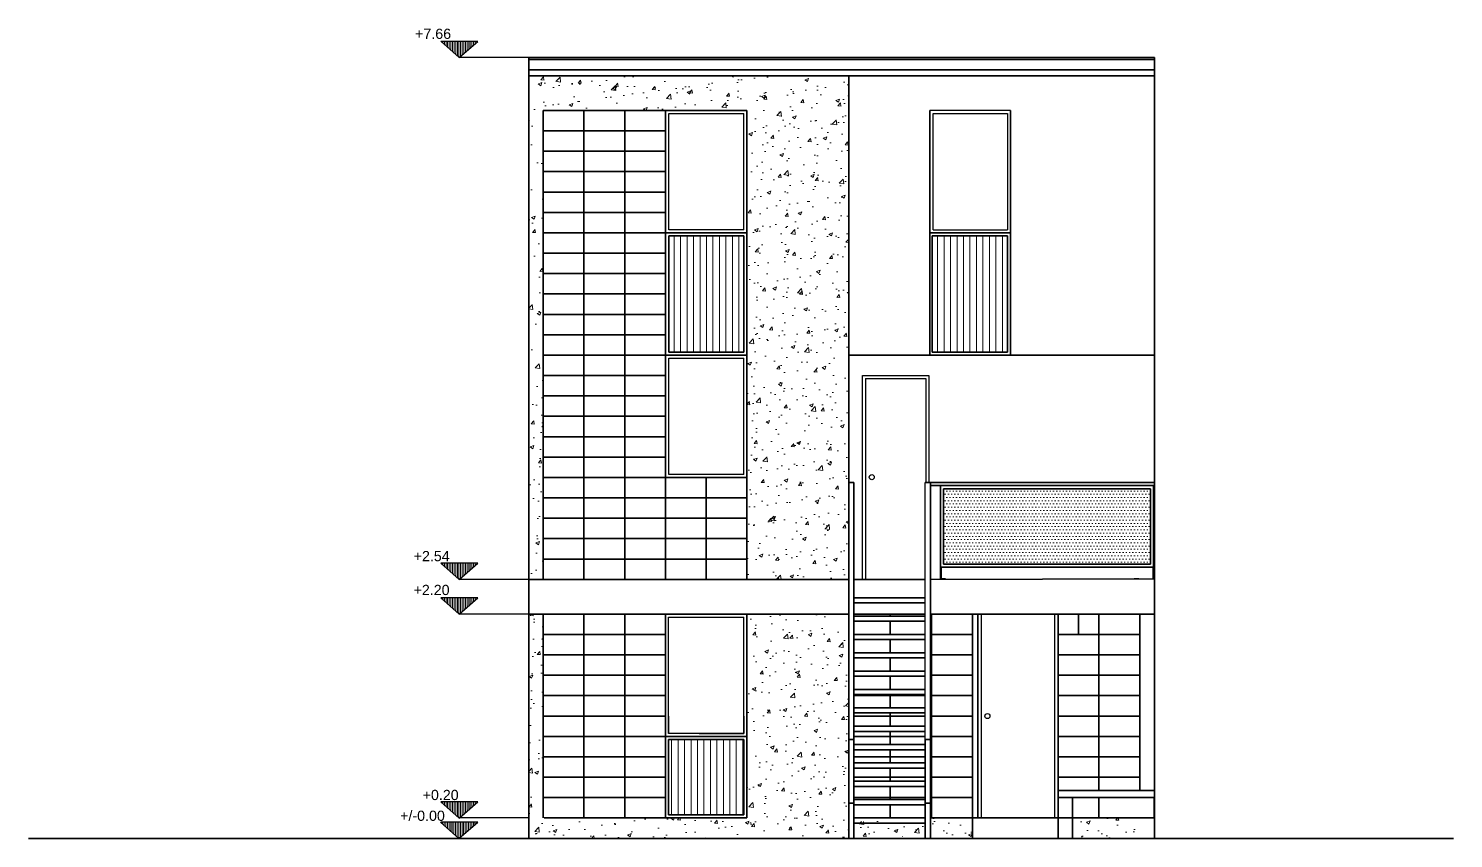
# Model space of a CAD drawing. Header units: metres. Extents: x -2569 to 4336, y -4195 to 694.
# Drawn here: x 785 to 2184, y -2848 to -2054 of the extents above; entities that cross this region are included whole.
import ezdxf

# ---------------------------------------------------------------- set-up
doc = ezdxf.new("R2010")
doc.units = ezdxf.units.M
doc.header["$LTSCALE"] = 5
doc.header["$MEASUREMENT"] = 0
for name, color, linetype, lineweight in [('A-ANNO-NOTE', 7, 'Continuous', 35), ('A-DOOR-FULL', 181, 'Continuous', 25), ('A-ELEV-MBE1', 7, 'Continuous', 35), ('A-ELEV-PATT', 255, 'Continuous', 18), ('A-GLAZ-FULL', 4, 'Continuous', 25), ('A-SECT-MCUT', 7, 'Continuous', 35)]:
    doc.layers.add(name, color=color, linetype=linetype, lineweight=lineweight)
doc.layers.add('quote', color=82, linetype='Continuous')
doc.styles.add('ARIAL', font='arial.ttf')
pattern_1 = [(50, (4617.65, 7830.093), (36.43693, -3.18782), [3.81, -41.91]), (355, (4617.65, 7830.093), (-7.04857, 38.21133), [3.048, -33.528]), (100.451, (4620.687, 7829.828), (29.3885, 35.02334), [3.238, -35.618]), (46.1842, (4617.65, 7840.253), (54.2158, -8.40847), [5.715, -62.865]), (96.6356, (4622.17, 7839.553), (47.48085, 49.4851), [4.857, -53.427]), (351.184, (4617.65, 7840.253), (47.48092, 49.48502), [4.572, -50.292]), (21, (4622.73, 7837.713), (30.322976, -20.4531), [3.81, -41.91]), (326, (4622.73, 7837.713), (12.3604, 36.83759), [3.048, -33.528]), (71.4514, (4625.258, 7836.01), (42.6833, 16.38457), [3.238, -35.618]), (37.5, (4617.651, 7830.093), (0.61772, 16.911008), [0, -33.1216, 0, -34.036, 0, -33.655]), (7.5, (4617.651, 7830.093), (13.363933, 20.036115), [0, -19.4056, 0, -32.3596, 0, -12.827]), (327.5, (4606.323, 7830.093), (27.118119, -1.145749), [0, -12.7, 0, -39.624, 0, -52.578]), (317.5, (4601.243, 7830.093), (29.625836, 5.0853), [0, -16.51, 0, -26.3144, 0, -37.338])]

msp = doc.modelspace()

# ---------------------------------------------------------------- hatches: boundary and pattern name
at = {"layer": 'A-ELEV-PATT'}
h = msp.add_hatch(dxfattribs=at)
h.set_pattern_fill('ANSI31', color=256, scale=0.5, angle=225, style=0)
h.set_pattern_definition([(270, (21656.1483, -15248.9204), (1.5875, -4e-15), [])])
h.paths.add_polyline_path([(1189.4, -2066.6), (1207.8, -2082.4), (1226.2, -2066.6)])
h = msp.add_hatch(dxfattribs=at)
h.set_pattern_fill('AR-CONC', color=256, scale=0.2, style=0)
h.set_pattern_definition(pattern_1)
h.paths.add_polyline_path([(1590.2, -2100.4), (1276.2, -2100.4), (1276.2, -2594.4), (1290.2, -2594.4), (1290.2, -2574.4), (1290.2, -2554.4), (1290.2, -2534.4), (1290.2, -2514.4), (1290.2, -2494.4), (1290.2, -2474.4), (1290.2, -2454.4), (1290.2, -2434.4), (1290.2, -2414.4), (1290.2, -2394.4), (1290.2, -2374.4), (1290.2, -2354.4), (1290.2, -2334.4), (1290.2, -2314.4), (1290.2, -2294.4), (1290.2, -2274.4), (1290.2, -2254.4), (1290.2, -2234.4), (1290.2, -2214.4), (1290.2, -2194.4), (1290.2, -2174.4), (1290.2, -2154.4), (1290.2, -2134.4), (1330.2, -2134.4), (1370.2, -2134.4), (1410.2, -2134.4), (1490.2, -2134.4), (1490.2, -2594.4), (1590.2, -2594.4), (1590.2, -2499.4)])
h = msp.add_hatch(dxfattribs=at)
h.set_pattern_fill('ANSI31', color=256, scale=2, angle=45, style=0)
h.set_pattern_definition([(90, (4593.7384, 10757.5484), (-6.35, 7e-16), [])])
h.paths.add_polyline_path([(1487.2, -2257.4), (1443.2, -2257.4), (1413.4, -2257.4), (1413.4, -2371.4), (1443.2, -2371.4), (1487.2, -2371.4)])
h = msp.add_hatch(dxfattribs=at)
h.set_pattern_fill('ANSI31', color=256, scale=2, angle=45, style=0)
h.set_pattern_definition([(90, (4852.3384, 10757.5484), (-6.35, 7e-16), [])])
h.paths.add_polyline_path([(1745.8, -2257.4), (1701.8, -2257.4), (1672, -2257.4), (1672, -2371.4), (1701.8, -2371.4), (1745.8, -2371.4)])
h = msp.add_hatch(dxfattribs=at)
h.set_pattern_fill('DOTS', color=256, scale=2, style=0)
h.set_pattern_definition([(0, (5737.643, 7830.0935), (1.5875, 3.175), [0, -3.175])])
h.paths.add_polyline_path([(1683.2, -2505.4), (1683.2, -2579.4), (1886.2, -2579.4), (1886.2, -2505.4)])
h = msp.add_hatch(dxfattribs=at)
h.set_pattern_fill('ANSI31', color=256, scale=0.5, angle=225, style=0)
h.set_pattern_definition([(270, (21656.1483, -15760.9875), (1.5875, -4e-15), [])])
h.paths.add_polyline_path([(1189.4, -2578.6), (1207.8, -2594.5), (1226.2, -2578.6)])
h = msp.add_hatch(dxfattribs=at)
h.set_pattern_fill('ANSI31', color=256, scale=0.5, angle=225, style=0)
h.set_pattern_definition([(270, (21656.1483, -15795.0016), (1.5875, -4e-15), [])])
h.paths.add_polyline_path([(1189.4, -2612.6), (1207.8, -2628.5), (1226.2, -2612.6)])
h = msp.add_hatch(dxfattribs=at)
h.set_pattern_fill('AR-CONC', color=256, scale=0.2, style=0)
h.set_pattern_definition(pattern_1)
h.paths.add_polyline_path([(1490.2, -2748.4), (1490.2, -2828.4), (1291.2, -2828.4), (1290.2, -2828.4), (1290.2, -2808.4), (1290.2, -2788.4), (1290.2, -2768.4), (1290.2, -2748.4), (1290.2, -2728.4), (1290.2, -2708.4), (1290.2, -2688.4), (1290.2, -2668.4), (1290.2, -2648.4), (1290.2, -2628.4), (1276.2, -2628.4), (1276.2, -2817.4), (1276.2, -2848.4), (1276.2, -2848.4), (1590.2, -2848.4), (1590.2, -2628.4), (1490.2, -2628.4)])
h = msp.add_hatch(dxfattribs=at)
h.set_pattern_fill('ANSI31', color=256, scale=2, angle=45, style=0)
h.set_pattern_definition([(90, (4616.651, 7830.0935), (-6.35, 7e-16), [])])
h.paths.add_polyline_path([(1487.2, -2751.4), (1413.2, -2751.4), (1413.2, -2825.4), (1487.2, -2825.4)])
h = msp.add_hatch(dxfattribs=at)
h.set_pattern_fill('ANSI31', color=256, scale=0.5, angle=225, style=0)
h.set_pattern_definition([(270, (21656.1483, -15994.9965), (1.5875, -4e-15), [])])
h.paths.add_polyline_path([(1189.4, -2812.6), (1207.8, -2828.5), (1226.2, -2812.6)])
h = msp.add_hatch(dxfattribs=at)
h.set_pattern_fill('ANSI31', color=256, scale=0.5, angle=225, style=0)
h.set_pattern_definition([(270, (21655.9734, -16014.9965), (1.5875, -4e-15), [])])
h.paths.add_polyline_path([(1189.2, -2832.6), (1207.6, -2848.5), (1226, -2832.6)])
h = msp.add_hatch(dxfattribs=at)
h.set_pattern_fill('AR-CONC', color=256, scale=0.2, style=0)
h.set_pattern_definition(pattern_1)
h.paths.add_polyline_path([(1665.2, -2831.9), (1595.2, -2831.9), (1595.2, -2846.9), (1665.2, -2846.9)])
h.paths.add_polyline_path([(1711.7, -2828.4), (1671.2, -2828.4), (1670.2, -2828.4), (1670.2, -2848.4), (1711.7, -2848.4)])
h.paths.add_polyline_path([(1876.2, -2828.4), (1809.7, -2828.4), (1809.7, -2848.4), (1876.2, -2848.4)])

# ---------------------------------------------------------------- linework, layer by layer
at = {"layer": 'A-ANNO-NOTE'}
for p, q in [((1669.8, -2134.4), (1669.8, -2254.4)), ((1748.8, -2254.4), (1748.8, -2134.4)), ((1669.8, -2254.4), (1748.8, -2254.4)), ((1669.8, -2254.4), (1669.8, -2374.4)), ((1672, -2257.4), (1745.8, -2257.4)), ((1748.8, -2254.4), (1748.8, -2374.4)), ((1590.2, -2374.4), (1890.2, -2374.4)), ((1890.2, -2628.4), (1890.2, -2593.9)), ((1890.2, -2828.4), (1890.2, -2848.4))]:
    msp.add_line(p, q, dxfattribs=at)
at = {"layer": 'A-DOOR-FULL'}
for p, q in [((1603.7, -2594.4), (1603.7, -2394.4)), ((1603.7, -2394.4), (1668.7, -2394.4)), ((1606.7, -2397.4), (1665.7, -2397.4)), ((1606.7, -2397.4), (1606.7, -2594.4)), ((1665.7, -2397.4), (1665.7, -2499.4)), ((1668.7, -2394.4), (1668.7, -2499.4)), ((1665.2, -2751.3), (1665.2, -2499.4)), ((1720.2, -2628.4), (1720.2, -2828.4)), ((1792.2, -2828.4), (1792.2, -2628.4))]:
    msp.add_line(p, q, dxfattribs=at)
msp.add_lwpolyline([(1716.7, -2628.4), (1795.7, -2628.4), (1795.7, -2828.4), (1716.7, -2828.4)], close=True, dxfattribs=at)
msp.add_circle((1612.7, -2494.1), 2.5, dxfattribs=at)
at = {"layer": 'A-DOOR-FULL', "ltscale": 0.8}
msp.add_circle((1726.2, -2728.4), 2.5, dxfattribs=at)
at = {"layer": 'A-ELEV-MBE1'}
for p, q in [((1276.2, -2082.4), (1590.2, -2082.4)), ((1276.2, -2100.4), (1276.2, -2082.4)), ((1590.2, -2082.4), (1890.2, -2082.4)), ((1890.2, -2100.4), (1890.2, -2082.4)), ((1276.2, -2084.4), (1590.2, -2084.4)), ((1276.2, -2094.4), (1590.2, -2094.4)), ((1590.2, -2084.4), (1890.2, -2084.4)), ((1590.2, -2094.4), (1890.2, -2094.4)), ((1290.2, -2134.4), (1290.2, -2594.4)), ((1290.2, -2134.4), (1490.2, -2134.4)), ((1410.4, -2249.4), (1410.4, -2134.4)), ((1410.4, -2134.4), (1440.2, -2134.4)), ((1490.2, -2249.4), (1490.2, -2134.4)), ((1490.2, -2134.4), (1490.2, -2594.4)), ((1410.4, -2379.4), (1410.4, -2249.4)), ((1490.2, -2379.4), (1490.2, -2249.4)), ((1440.2, -2254.4), (1410.4, -2254.4)), ((1410.4, -2254.4), (1440.2, -2254.4)), ((1413.4, -2371.4), (1413.4, -2257.4)), ((1413.4, -2257.4), (1443.2, -2257.4)), ((1490.2, -2254.4), (1440.2, -2254.4)), ((1440.2, -2254.4), (1490.2, -2254.4)), ((1487.2, -2257.4), (1443.2, -2257.4)), ((1487.2, -2371.4), (1487.2, -2257.4)), ((1672, -2371.4), (1672, -2257.4)), ((1745.8, -2371.4), (1745.8, -2257.4)), ((1410.4, -2374.4), (1440.2, -2374.4)), ((1440.2, -2374.4), (1410.4, -2374.4)), ((1443.2, -2371.4), (1413.4, -2371.4)), ((1440.2, -2374.4), (1490.2, -2374.4)), ((1490.2, -2374.4), (1440.2, -2374.4)), ((1443.2, -2371.4), (1487.2, -2371.4)), ((1745.8, -2371.4), (1672, -2371.4)), ((1410.4, -2494.4), (1410.4, -2379.4)), ((1490.2, -2494.4), (1490.2, -2379.4)), ((1440.2, -2494.4), (1410.4, -2494.4)), ((1440.2, -2494.4), (1490.2, -2494.4)), ((1590.2, -2751.3), (1590.2, -2499.4)), ((1595.2, -2499.4), (1590.2, -2499.4)), ((1595.2, -2751.3), (1595.2, -2499.4)), ((1670.2, -2499.4), (1665.2, -2499.4)), ((1665.2, -2499.4), (1889.2, -2499.4)), ((1670.2, -2751.3), (1670.2, -2499.4)), ((1670.2, -2502.4), (1889.2, -2502.4)), ((1680.2, -2582.4), (1680.2, -2502.4)), ((1889.2, -2582.4), (1889.2, -2502.4)), ((1890.2, -2582.4), (1890.2, -2502.4)), ((1890.2, -2582.4), (1890.2, -2502.4)), ((1683.2, -2579.4), (1683.2, -2505.4)), ((1683.2, -2505.4), (1886.2, -2505.4)), ((1886.2, -2579.4), (1886.2, -2505.4)), ((1680.2, -2582.4), (1889.2, -2582.4)), ((1680.2, -2582.4), (1680.2, -2594.4)), ((1680.7, -2582.4), (1680.7, -2593.9)), ((1683.2, -2579.4), (1886.2, -2579.4)), ((1888.7, -2582.4), (1888.7, -2593.9)), ((1889.2, -2582.4), (1889.2, -2593.9)), ((1889.2, -2582.4), (1889.2, -2593.9)), ((1291.2, -2594.4), (1276.2, -2594.4)), ((1595.2, -2594.4), (1665.2, -2594.4)), ((1670.2, -2594.4), (1890.2, -2593.9)), ((1680.7, -2593.9), (1685.2, -2593.9)), ((1685.2, -2593.9), (1685.2, -2594.4)), ((1874.7, -2593.9), (1870.2, -2593.9)), ((1595.2, -2612.4), (1665.2, -2612.4)), ((1291.2, -2628.4), (1276.2, -2628.4)), ((1290.2, -2628.4), (1290.2, -2828.4)), ((1291.2, -2628.4), (1590.2, -2628.4)), ((1410.2, -2748.4), (1410.2, -2628.4)), ((1410.2, -2628.4), (1490.2, -2628.4)), ((1490.2, -2748.4), (1490.2, -2628.4)), ((1595.2, -2617.4), (1665.2, -2617.4)), ((1595.2, -2628.4), (1630.7, -2628.4)), ((1665.2, -2628.4), (1595.2, -2628.4)), ((1630.7, -2628.4), (1665.2, -2628.4)), ((1630.7, -2630.4), (1630.7, -2628.4)), ((1670.2, -2628.4), (1876, -2628.4)), ((1670.2, -2628.4), (1671.2, -2628.4)), ((1671.2, -2628.4), (1671.2, -2648.4)), ((1711.7, -2828.4), (1711.7, -2628.4)), ((1716.7, -2628.4), (1716.7, -2828.4)), ((1876, -2628.4), (1890.2, -2628.4)), ((1890.2, -2628.4), (1890.2, -2848.4)), ((1595.2, -2630.4), (1665.2, -2630.4)), ((1595.2, -2635.4), (1665.2, -2635.4)), ((1630.7, -2635.4), (1630.7, -2648.4)), ((1630.7, -2648.4), (1630.7, -2636.9)), ((1630.7, -2648.4), (1595.2, -2648.4)), ((1595.2, -2648.4), (1630.7, -2648.4)), ((1595.2, -2648.4), (1665.2, -2648.4)), ((1595.2, -2653.4), (1665.2, -2653.4)), ((1630.7, -2648.4), (1665.2, -2648.4)), ((1665.2, -2648.4), (1630.7, -2648.4)), ((1630.7, -2666.4), (1630.7, -2653.4)), ((1630.7, -2653.4), (1630.7, -2666.4)), ((1671.2, -2648.4), (1670.2, -2648.4)), ((1670.2, -2648.4), (1671.2, -2648.4)), ((1671.2, -2648.4), (1671.2, -2668.4)), ((1595.2, -2666.4), (1665.2, -2666.4)), ((1671.2, -2668.4), (1670.2, -2668.4)), ((1670.2, -2668.4), (1671.2, -2668.4)), ((1671.2, -2668.4), (1671.2, -2688.4)), ((1595.2, -2671.4), (1665.2, -2671.4)), ((1595.2, -2684.4), (1665.2, -2684.4)), ((1630.7, -2684.4), (1630.7, -2671.4)), ((1630.7, -2671.4), (1630.7, -2684.4)), ((1595.2, -2689.4), (1665.2, -2689.4)), ((1630.7, -2702.4), (1630.7, -2689.4)), ((1630.7, -2689.4), (1630.7, -2702.4)), ((1671.2, -2688.4), (1670.2, -2688.4)), ((1670.2, -2688.4), (1671.2, -2688.4)), ((1671.2, -2688.4), (1671.2, -2708.4)), ((1490.2, -2700.1), (1490.2, -2743.4)), ((1595.2, -2702.4), (1665.2, -2702.4)), ((1595.2, -2707.4), (1665.2, -2707.4)), ((1630.7, -2708.4), (1595.2, -2708.4)), ((1595.2, -2708.4), (1630.7, -2708.4)), ((1630.7, -2720.4), (1630.7, -2707.4)), ((1630.7, -2707.4), (1630.7, -2720.4)), ((1630.7, -2708.4), (1665.2, -2708.4)), ((1665.2, -2708.4), (1630.7, -2708.4)), ((1671.2, -2708.4), (1670.2, -2708.4)), ((1670.2, -2708.4), (1671.2, -2708.4)), ((1671.2, -2708.4), (1671.2, -2728.4)), ((1595.2, -2720.4), (1665.2, -2720.4)), ((1595.2, -2725.4), (1665.2, -2725.4)), ((1630.7, -2738.4), (1630.7, -2725.4)), ((1413.2, -2728.4), (1413.2, -2745.4)), ((1487.2, -2728.4), (1487.2, -2745.4)), ((1490.2, -2728.4), (1490.2, -2828.4)), ((1630.7, -2728.4), (1595.2, -2728.4)), ((1595.2, -2728.4), (1630.7, -2728.4)), ((1595.2, -2738.4), (1665.2, -2738.4)), ((1630.7, -2728.4), (1630.7, -2729.9)), ((1630.7, -2728.4), (1665.2, -2728.4)), ((1665.2, -2728.4), (1630.7, -2728.4)), ((1671.2, -2728.4), (1670.2, -2728.4)), ((1670.2, -2728.4), (1671.2, -2728.4)), ((1671.2, -2728.4), (1671.2, -2748.4)), ((1410.2, -2748.4), (1490.2, -2748.4)), ((1413.2, -2751.4), (1487.2, -2751.4)), ((1413.2, -2751.4), (1413.2, -2825.4)), ((1443.2, -2745.4), (1487.2, -2745.4)), ((1487.2, -2751.4), (1487.2, -2825.4)), ((1590.2, -2751.3), (1595.2, -2751.3)), ((1590.2, -2751.3), (1590.2, -2813.9)), ((1595.2, -2743.4), (1665.2, -2743.4)), ((1630.7, -2748.4), (1595.2, -2748.4)), ((1595.2, -2748.4), (1630.7, -2748.4)), ((1595.2, -2751.3), (1595.2, -2813.9)), ((1630.7, -2756.4), (1630.7, -2743.4)), ((1630.7, -2743.4), (1630.7, -2756.4)), ((1630.7, -2748.4), (1665.2, -2748.4)), ((1665.2, -2748.4), (1630.7, -2748.4)), ((1665.2, -2751.3), (1665.2, -2813.9)), ((1665.2, -2751.3), (1670.2, -2751.3)), ((1671.2, -2748.4), (1670.2, -2748.4)), ((1670.2, -2748.4), (1671.2, -2748.4)), ((1670.2, -2751.3), (1670.2, -2813.9)), ((1671.2, -2748.4), (1671.2, -2768.4)), ((1595.2, -2756.4), (1665.2, -2756.4)), ((1595.2, -2761.4), (1665.2, -2761.4)), ((1630.7, -2768.4), (1595.2, -2768.4)), ((1595.2, -2768.4), (1630.7, -2768.4)), ((1630.7, -2761.4), (1630.7, -2774.4)), ((1630.7, -2768.4), (1665.2, -2768.4)), ((1665.2, -2768.4), (1630.7, -2768.4)), ((1671.2, -2768.4), (1670.2, -2768.4)), ((1670.2, -2768.4), (1671.2, -2768.4)), ((1671.2, -2768.4), (1671.2, -2788.4)), ((1595.2, -2774.4), (1665.2, -2774.4)), ((1595.2, -2779.4), (1665.2, -2779.4)), ((1630.7, -2792.4), (1630.7, -2779.4)), ((1595.2, -2788.4), (1665.2, -2788.4)), ((1630.7, -2788.4), (1595.2, -2788.4)), ((1595.2, -2788.4), (1630.7, -2788.4)), ((1595.2, -2792.4), (1665.2, -2792.4)), ((1630.7, -2788.4), (1665.2, -2788.4)), ((1665.2, -2788.4), (1630.7, -2788.4)), ((1671.2, -2788.4), (1670.2, -2788.4)), ((1670.2, -2788.4), (1671.2, -2788.4)), ((1671.2, -2788.4), (1671.2, -2808.4)), ((1835.7, -2788.4), (1795.7, -2788.4)), ((1795.7, -2788.4), (1795.7, -2808.4)), ((1875.7, -2788.4), (1835.7, -2788.4)), ((1835.7, -2788.4), (1835.7, -2801.4)), ((1835.7, -2801.4), (1835.7, -2788.4)), ((1875.7, -2801.4), (1875.7, -2788.4)), ((1595.2, -2797.4), (1665.2, -2797.4)), ((1595.2, -2808.4), (1630.7, -2808.4)), ((1595.2, -2810.4), (1665.2, -2810.4)), ((1630.7, -2797.4), (1630.7, -2810.4)), ((1630.7, -2810.4), (1630.7, -2797.4)), ((1665.2, -2808.4), (1630.7, -2808.4)), ((1671.2, -2808.4), (1670.2, -2808.4)), ((1670.2, -2808.4), (1671.2, -2808.4)), ((1671.2, -2808.4), (1671.2, -2828.4)), ((1795.7, -2801.4), (1795.7, -2808.4)), ((1890.2, -2801.4), (1795.7, -2801.4)), ((1795.7, -2808.4), (1890.2, -2808.4)), ((1795.7, -2808.4), (1795.7, -2828.4)), ((1835.7, -2808.4), (1835.7, -2828.4)), ((1835.7, -2828.4), (1835.7, -2808.4)), ((1889.7, -2828.4), (1889.7, -2808.4)), ((1590.2, -2813.9), (1590.2, -2848.4)), ((1590.2, -2813.9), (1595.2, -2813.9)), ((1595.2, -2813.9), (1595.2, -2848.4)), ((1595.2, -2815.4), (1665.2, -2815.4)), ((1630.7, -2815.4), (1630.7, -2827.4)), ((1630.7, -2828.4), (1630.7, -2815.4)), ((1665.2, -2813.9), (1665.2, -2848.4)), ((1665.2, -2813.9), (1670.2, -2813.9)), ((1670.2, -2813.9), (1670.2, -2848.4)), ((1490.2, -2828.4), (1291.2, -2828.4)), ((1413.2, -2825.4), (1487.2, -2825.4)), ((1595.2, -2828.4), (1665.2, -2828.4)), ((1595.2, -2828.4), (1665.2, -2828.4)), ((1595.2, -2833.4), (1665.2, -2833.4)), ((1671.2, -2828.4), (1670.2, -2828.4)), ((1711.7, -2828.4), (1711.7, -2848.4)), ((1711.7, -2828.4), (1711.7, -2848.4)), ((1276.2, -2848.4), (2183.6, -2848.4))]:
    msp.add_line(p, q, dxfattribs=at)
for points in [[(1330.2, -2154.4), (1370.2, -2154.4), (1370.2, -2134.4), (1330.2, -2134.4)], [(1370.2, -2154.4), (1410.2, -2154.4), (1410.2, -2134.4), (1370.2, -2134.4)], [(1290.2, -2174.4), (1330.2, -2174.4), (1330.2, -2154.4), (1290.2, -2154.4)], [(1330.2, -2174.4), (1370.2, -2174.4), (1370.2, -2154.4), (1330.2, -2154.4)], [(1370.2, -2174.4), (1410.2, -2174.4), (1410.2, -2154.4), (1370.2, -2154.4)], [(1290.2, -2194.4), (1330.2, -2194.4), (1330.2, -2174.4), (1290.2, -2174.4)], [(1330.2, -2194.4), (1370.2, -2194.4), (1370.2, -2174.4), (1330.2, -2174.4)], [(1370.2, -2194.4), (1410.2, -2194.4), (1410.2, -2174.4), (1370.2, -2174.4)], [(1290.2, -2214.4), (1330.2, -2214.4), (1330.2, -2194.4), (1290.2, -2194.4)], [(1330.2, -2214.4), (1370.2, -2214.4), (1370.2, -2194.4), (1330.2, -2194.4)], [(1370.2, -2214.4), (1410.2, -2214.4), (1410.2, -2194.4), (1370.2, -2194.4)], [(1290.2, -2234.4), (1330.2, -2234.4), (1330.2, -2214.4), (1290.2, -2214.4)], [(1330.2, -2234.4), (1370.2, -2234.4), (1370.2, -2214.4), (1330.2, -2214.4)], [(1370.2, -2234.4), (1410.2, -2234.4), (1410.2, -2214.4), (1370.2, -2214.4)], [(1290.2, -2254.4), (1330.2, -2254.4), (1330.2, -2234.4), (1290.2, -2234.4)], [(1330.2, -2254.4), (1370.2, -2254.4), (1370.2, -2234.4), (1330.2, -2234.4)], [(1370.2, -2254.4), (1410.2, -2254.4), (1410.2, -2234.4), (1370.2, -2234.4)], [(1290.2, -2274.4), (1330.2, -2274.4), (1330.2, -2254.4), (1290.2, -2254.4)], [(1330.2, -2274.4), (1370.2, -2274.4), (1370.2, -2254.4), (1330.2, -2254.4)], [(1370.2, -2274.4), (1410.2, -2274.4), (1410.2, -2254.4), (1370.2, -2254.4)], [(1290.2, -2294.4), (1330.2, -2294.4), (1330.2, -2274.4), (1290.2, -2274.4)], [(1330.2, -2294.4), (1370.2, -2294.4), (1370.2, -2274.4), (1330.2, -2274.4)], [(1370.2, -2294.4), (1410.2, -2294.4), (1410.2, -2274.4), (1370.2, -2274.4)], [(1290.2, -2314.4), (1330.2, -2314.4), (1330.2, -2294.4), (1290.2, -2294.4)], [(1330.2, -2314.4), (1370.2, -2314.4), (1370.2, -2294.4), (1330.2, -2294.4)], [(1370.2, -2314.4), (1410.2, -2314.4), (1410.2, -2294.4), (1370.2, -2294.4)], [(1290.2, -2334.4), (1330.2, -2334.4), (1330.2, -2314.4), (1290.2, -2314.4)], [(1330.2, -2334.4), (1370.2, -2334.4), (1370.2, -2314.4), (1330.2, -2314.4)], [(1370.2, -2334.4), (1410.2, -2334.4), (1410.2, -2314.4), (1370.2, -2314.4)], [(1290.2, -2354.4), (1330.2, -2354.4), (1330.2, -2334.4), (1290.2, -2334.4)], [(1330.2, -2354.4), (1370.2, -2354.4), (1370.2, -2334.4), (1330.2, -2334.4)], [(1370.2, -2354.4), (1410.2, -2354.4), (1410.2, -2334.4), (1370.2, -2334.4)], [(1290.2, -2374.4), (1330.2, -2374.4), (1330.2, -2354.4), (1290.2, -2354.4)], [(1330.2, -2374.4), (1370.2, -2374.4), (1370.2, -2354.4), (1330.2, -2354.4)], [(1370.2, -2374.4), (1410.2, -2374.4), (1410.2, -2354.4), (1370.2, -2354.4)], [(1290.2, -2394.4), (1330.2, -2394.4), (1330.2, -2374.4), (1290.2, -2374.4)], [(1330.2, -2394.4), (1370.2, -2394.4), (1370.2, -2374.4), (1330.2, -2374.4)], [(1370.2, -2394.4), (1410.2, -2394.4), (1410.2, -2374.4), (1370.2, -2374.4)], [(1290.2, -2414.4), (1330.2, -2414.4), (1330.2, -2394.4), (1290.2, -2394.4)], [(1330.2, -2414.4), (1370.2, -2414.4), (1370.2, -2394.4), (1330.2, -2394.4)], [(1370.2, -2414.4), (1410.2, -2414.4), (1410.2, -2394.4), (1370.2, -2394.4)], [(1290.2, -2434.4), (1330.2, -2434.4), (1330.2, -2414.4), (1290.2, -2414.4)], [(1330.2, -2434.4), (1370.2, -2434.4), (1370.2, -2414.4), (1330.2, -2414.4)], [(1370.2, -2434.4), (1410.2, -2434.4), (1410.2, -2414.4), (1370.2, -2414.4)], [(1290.2, -2454.4), (1330.2, -2454.4), (1330.2, -2434.4), (1290.2, -2434.4)], [(1330.2, -2454.4), (1370.2, -2454.4), (1370.2, -2434.4), (1330.2, -2434.4)], [(1370.2, -2454.4), (1410.2, -2454.4), (1410.2, -2434.4), (1370.2, -2434.4)], [(1290.2, -2474.4), (1330.2, -2474.4), (1330.2, -2454.4), (1290.2, -2454.4)], [(1330.2, -2474.4), (1370.2, -2474.4), (1370.2, -2454.4), (1330.2, -2454.4)], [(1370.2, -2474.4), (1410.2, -2474.4), (1410.2, -2454.4), (1370.2, -2454.4)], [(1290.2, -2494.4), (1330.2, -2494.4), (1330.2, -2474.4), (1290.2, -2474.4)], [(1330.2, -2494.4), (1370.2, -2494.4), (1370.2, -2474.4), (1330.2, -2474.4)], [(1370.2, -2494.4), (1410.2, -2494.4), (1410.2, -2474.4), (1370.2, -2474.4)], [(1290.2, -2514.4), (1330.2, -2514.4), (1330.2, -2494.4), (1290.2, -2494.4)], [(1330.2, -2514.4), (1370.2, -2514.4), (1370.2, -2494.4), (1330.2, -2494.4)], [(1370.2, -2514.4), (1410.2, -2514.4), (1410.2, -2494.4), (1370.2, -2494.4)], [(1410.2, -2514.4), (1450.2, -2514.4), (1450.2, -2494.4), (1410.2, -2494.4)], [(1450.2, -2514.4), (1490.2, -2514.4), (1490.2, -2494.4), (1450.2, -2494.4)], [(1290.2, -2534.4), (1330.2, -2534.4), (1330.2, -2514.4), (1290.2, -2514.4)], [(1330.2, -2534.4), (1370.2, -2534.4), (1370.2, -2514.4), (1330.2, -2514.4)], [(1370.2, -2534.4), (1410.2, -2534.4), (1410.2, -2514.4), (1370.2, -2514.4)], [(1410.2, -2534.4), (1450.2, -2534.4), (1450.2, -2514.4), (1410.2, -2514.4)], [(1450.2, -2534.4), (1490.2, -2534.4), (1490.2, -2514.4), (1450.2, -2514.4)], [(1290.2, -2554.4), (1330.2, -2554.4), (1330.2, -2534.4), (1290.2, -2534.4)], [(1330.2, -2554.4), (1370.2, -2554.4), (1370.2, -2534.4), (1330.2, -2534.4)], [(1370.2, -2554.4), (1410.2, -2554.4), (1410.2, -2534.4), (1370.2, -2534.4)], [(1410.2, -2554.4), (1450.2, -2554.4), (1450.2, -2534.4), (1410.2, -2534.4)], [(1450.2, -2554.4), (1490.2, -2554.4), (1490.2, -2534.4), (1450.2, -2534.4)], [(1290.2, -2574.4), (1330.2, -2574.4), (1330.2, -2554.4), (1290.2, -2554.4)], [(1330.2, -2574.4), (1370.2, -2574.4), (1370.2, -2554.4), (1330.2, -2554.4)], [(1370.2, -2574.4), (1410.2, -2574.4), (1410.2, -2554.4), (1370.2, -2554.4)], [(1410.2, -2574.4), (1450.2, -2574.4), (1450.2, -2554.4), (1410.2, -2554.4)], [(1450.2, -2574.4), (1490.2, -2574.4), (1490.2, -2554.4), (1450.2, -2554.4)], [(1290.2, -2594.4), (1330.2, -2594.4), (1330.2, -2574.4), (1290.2, -2574.4)], [(1330.2, -2594.4), (1370.2, -2594.4), (1370.2, -2574.4), (1330.2, -2574.4)], [(1370.2, -2594.4), (1410.2, -2594.4), (1410.2, -2574.4), (1370.2, -2574.4)], [(1410.2, -2594.4), (1450.2, -2594.4), (1450.2, -2574.4), (1410.2, -2574.4)], [(1450.2, -2594.4), (1490.2, -2594.4), (1490.2, -2574.4), (1450.2, -2574.4)], [(1290.2, -2648.4), (1330.2, -2648.4), (1330.2, -2628.4), (1290.2, -2628.4)], [(1330.2, -2648.4), (1370.2, -2648.4), (1370.2, -2628.4), (1330.2, -2628.4)], [(1370.2, -2648.4), (1410.2, -2648.4), (1410.2, -2628.4), (1370.2, -2628.4)], [(1671.2, -2628.4), (1711.7, -2628.4), (1711.7, -2648.4), (1671.2, -2648.4)], [(1795.7, -2628.4), (1815.7, -2628.4), (1815.7, -2648.4), (1795.7, -2648.4)], [(1795.7, -2648.4), (1835.7, -2648.4), (1835.7, -2628.4), (1795.7, -2628.4)], [(1835.7, -2648.4), (1875.7, -2648.4), (1875.7, -2628.4), (1835.7, -2628.4)], [(1290.2, -2668.4), (1330.2, -2668.4), (1330.2, -2648.4), (1290.2, -2648.4)], [(1330.2, -2668.4), (1370.2, -2668.4), (1370.2, -2648.4), (1330.2, -2648.4)], [(1370.2, -2668.4), (1410.2, -2668.4), (1410.2, -2648.4), (1370.2, -2648.4)], [(1671.2, -2648.4), (1711.7, -2648.4), (1711.7, -2668.4), (1671.2, -2668.4)], [(1795.7, -2668.4), (1835.7, -2668.4), (1835.7, -2648.4), (1795.7, -2648.4)], [(1835.7, -2668.4), (1875.7, -2668.4), (1875.7, -2648.4), (1835.7, -2648.4)], [(1290.2, -2688.4), (1330.2, -2688.4), (1330.2, -2668.4), (1290.2, -2668.4)], [(1330.2, -2688.4), (1370.2, -2688.4), (1370.2, -2668.4), (1330.2, -2668.4)], [(1370.2, -2688.4), (1410.2, -2688.4), (1410.2, -2668.4), (1370.2, -2668.4)], [(1671.2, -2668.4), (1711.7, -2668.4), (1711.7, -2688.4), (1671.2, -2688.4)], [(1795.7, -2688.4), (1835.7, -2688.4), (1835.7, -2668.4), (1795.7, -2668.4)], [(1835.7, -2688.4), (1875.7, -2688.4), (1875.7, -2668.4), (1835.7, -2668.4)], [(1290.2, -2708.4), (1330.2, -2708.4), (1330.2, -2688.4), (1290.2, -2688.4)], [(1330.2, -2708.4), (1370.2, -2708.4), (1370.2, -2688.4), (1330.2, -2688.4)], [(1370.2, -2708.4), (1410.2, -2708.4), (1410.2, -2688.4), (1370.2, -2688.4)], [(1671.2, -2688.4), (1711.7, -2688.4), (1711.7, -2708.4), (1671.2, -2708.4)], [(1795.7, -2708.4), (1835.7, -2708.4), (1835.7, -2688.4), (1795.7, -2688.4)], [(1835.7, -2708.4), (1875.7, -2708.4), (1875.7, -2688.4), (1835.7, -2688.4)], [(1290.2, -2728.4), (1330.2, -2728.4), (1330.2, -2708.4), (1290.2, -2708.4)], [(1330.2, -2728.4), (1370.2, -2728.4), (1370.2, -2708.4), (1330.2, -2708.4)], [(1370.2, -2728.4), (1410.2, -2728.4), (1410.2, -2708.4), (1370.2, -2708.4)], [(1671.2, -2708.4), (1711.7, -2708.4), (1711.7, -2728.4), (1671.2, -2728.4)], [(1795.7, -2728.4), (1835.7, -2728.4), (1835.7, -2708.4), (1795.7, -2708.4)], [(1835.7, -2728.4), (1875.7, -2728.4), (1875.7, -2708.4), (1835.7, -2708.4)], [(1290.2, -2748.4), (1330.2, -2748.4), (1330.2, -2728.4), (1290.2, -2728.4)], [(1330.2, -2748.4), (1370.2, -2748.4), (1370.2, -2728.4), (1330.2, -2728.4)], [(1370.2, -2748.4), (1410.2, -2748.4), (1410.2, -2728.4), (1370.2, -2728.4)], [(1671.2, -2728.4), (1711.7, -2728.4), (1711.7, -2748.4), (1671.2, -2748.4)], [(1795.7, -2748.4), (1835.7, -2748.4), (1835.7, -2728.4), (1795.7, -2728.4)], [(1835.7, -2748.4), (1875.7, -2748.4), (1875.7, -2728.4), (1835.7, -2728.4)], [(1290.2, -2768.4), (1330.2, -2768.4), (1330.2, -2748.4), (1290.2, -2748.4)], [(1330.2, -2768.4), (1370.2, -2768.4), (1370.2, -2748.4), (1330.2, -2748.4)], [(1370.2, -2768.4), (1410.2, -2768.4), (1410.2, -2748.4), (1370.2, -2748.4)], [(1671.2, -2748.4), (1711.7, -2748.4), (1711.7, -2768.4), (1671.2, -2768.4)], [(1795.7, -2768.4), (1835.7, -2768.4), (1835.7, -2748.4), (1795.7, -2748.4)], [(1835.7, -2768.4), (1875.7, -2768.4), (1875.7, -2748.4), (1835.7, -2748.4)], [(1290.2, -2788.4), (1330.2, -2788.4), (1330.2, -2768.4), (1290.2, -2768.4)], [(1330.2, -2788.4), (1370.2, -2788.4), (1370.2, -2768.4), (1330.2, -2768.4)], [(1370.2, -2788.4), (1410.2, -2788.4), (1410.2, -2768.4), (1370.2, -2768.4)], [(1671.2, -2768.4), (1711.7, -2768.4), (1711.7, -2788.4), (1671.2, -2788.4)], [(1795.7, -2788.4), (1835.7, -2788.4), (1835.7, -2768.4), (1795.7, -2768.4)], [(1835.7, -2788.4), (1875.7, -2788.4), (1875.7, -2768.4), (1835.7, -2768.4)], [(1290.2, -2808.4), (1330.2, -2808.4), (1330.2, -2788.4), (1290.2, -2788.4)], [(1330.2, -2808.4), (1370.2, -2808.4), (1370.2, -2788.4), (1330.2, -2788.4)], [(1370.2, -2808.4), (1410.2, -2808.4), (1410.2, -2788.4), (1370.2, -2788.4)], [(1671.2, -2788.4), (1711.7, -2788.4), (1711.7, -2808.4), (1671.2, -2808.4)], [(1330.2, -2828.4), (1370.2, -2828.4), (1370.2, -2808.4), (1330.2, -2808.4)], [(1370.2, -2828.4), (1410.2, -2828.4), (1410.2, -2808.4), (1370.2, -2808.4)], [(1671.2, -2808.4), (1711.7, -2808.4), (1711.7, -2828.4), (1671.2, -2828.4)], [(1795.7, -2808.4), (1809.7, -2808.4), (1809.7, -2828.4), (1795.7, -2828.4)], [(1795.7, -2828.4), (1809.7, -2828.4), (1809.7, -2848.4), (1795.7, -2848.4)]]:
    msp.add_lwpolyline(points, close=True, dxfattribs=at)
for points in [[(1291.2, -2594.4), (1590.2, -2594.4)], [(1670.2, -2628.4), (1671.2, -2628.4), (1671.2, -2648.4), (1670.2, -2648.4)], [(1670.2, -2648.4), (1671.2, -2648.4), (1671.2, -2668.4), (1670.2, -2668.4)], [(1670.2, -2668.4), (1671.2, -2668.4), (1671.2, -2688.4), (1670.2, -2688.4)], [(1670.2, -2688.4), (1671.2, -2688.4), (1671.2, -2708.4), (1670.2, -2708.4)], [(1670.2, -2708.4), (1671.2, -2708.4), (1671.2, -2728.4), (1670.2, -2728.4)], [(1670.2, -2728.4), (1671.2, -2728.4), (1671.2, -2748.4), (1670.2, -2748.4)]]:
    msp.add_lwpolyline(points, dxfattribs=at)
at = {"layer": 'A-GLAZ-FULL'}
for p, q in [((1413.4, -2251.4), (1413.4, -2137.4)), ((1413.4, -2137.4), (1487.2, -2137.4)), ((1487.2, -2251.4), (1487.2, -2137.4)), ((1748.8, -2134.4), (1669.8, -2134.4)), ((1672.8, -2137.4), (1745.8, -2137.4)), ((1672.8, -2251.4), (1672.8, -2137.4)), ((1745.8, -2137.4), (1745.8, -2251.4)), ((1487.2, -2251.4), (1413.4, -2251.4)), ((1672.8, -2251.4), (1745.8, -2251.4)), ((1413.4, -2377.4), (1487.2, -2377.4)), ((1413.4, -2491.4), (1413.4, -2377.4)), ((1487.2, -2491.4), (1487.2, -2377.4)), ((1487.2, -2491.4), (1413.4, -2491.4)), ((1413.2, -2745.4), (1413.2, -2631.4)), ((1413.2, -2631.4), (1487.2, -2631.4)), ((1487.2, -2745.4), (1487.2, -2631.4)), ((1487.2, -2745.4), (1413.2, -2745.4))]:
    msp.add_line(p, q, dxfattribs=at)
at = {"layer": 'A-SECT-MCUT'}
for p, q in [((1276.2, -2100.4), (1590.2, -2100.4)), ((1276.2, -2100.4), (1276.2, -2594.4)), ((1590.2, -2100.4), (1590.2, -2594.4)), ((1590.2, -2100.4), (1890.2, -2100.4)), ((1890.2, -2100.4), (1890.2, -2594.4)), ((1276.2, -2594.4), (1276.2, -2817.4)), ((1590.2, -2628.4), (1590.2, -2848.4)), ((1595.2, -2628.4), (1665.2, -2628.4)), ((1276.2, -2773), (1276.2, -2848.4)), ((1671.2, -2828.4), (1795.7, -2828.4)), ((1809.7, -2828.4), (1890.2, -2828.4)), ((785.1, -2848.4), (2183.6, -2848.4)), ((1276.2, -2848.4), (785.1, -2848.4))]:
    msp.add_line(p, q, dxfattribs=at)
at = {"layer": 'quote'}
for p, q in [((1189.7, -2066.4), (1207.7, -2082.4)), ((1226.2, -2066.6), (1189.9, -2066.6)), ((1207.7, -2082.4), (1226.2, -2066.6)), ((1276.2, -2082.4), (1207.7, -2082.4)), ((1189.7, -2578.5), (1207.7, -2594.4)), ((1226.2, -2578.6), (1189.9, -2578.6)), ((1207.7, -2594.4), (1226.2, -2578.6)), ((1276.2, -2594.4), (1207.6, -2594.4)), ((1189.7, -2612.5), (1207.7, -2628.5)), ((1226.2, -2612.6), (1189.9, -2612.6)), ((1207.7, -2628.5), (1226.2, -2612.6)), ((1276.2, -2628.4), (1207.6, -2628.4)), ((1189.7, -2812.5), (1207.7, -2828.5)), ((1226.2, -2812.6), (1189.9, -2812.6)), ((1207.7, -2828.5), (1226.2, -2812.6)), ((1189.5, -2832.5), (1207.5, -2848.5)), ((1226, -2832.6), (1189.7, -2832.6)), ((1207.5, -2848.5), (1226, -2832.6)), ((1276.2, -2828.4), (1207.6, -2828.4))]:
    msp.add_line(p, q, dxfattribs=at)

# ---------------------------------------------------------------- texts
at = {"layer": 'quote', "char_height": 10, "style": 'ARIAL'}
for s, insert, attachment_point in [('+7.66', (1164.5, -2054.2), 1), ('+2.54', (1163.1, -2566.5), 1), ('+2.20', (1163, -2599.7), 1), ('+0.20', (1171.9, -2800.8), 1), ('+/-0.00', (1193.7, -2821.2), 3)]:
    msp.add_mtext(s, dxfattribs=dict(at, insert=insert, attachment_point=attachment_point))

doc.saveas('drawing.dxf')
